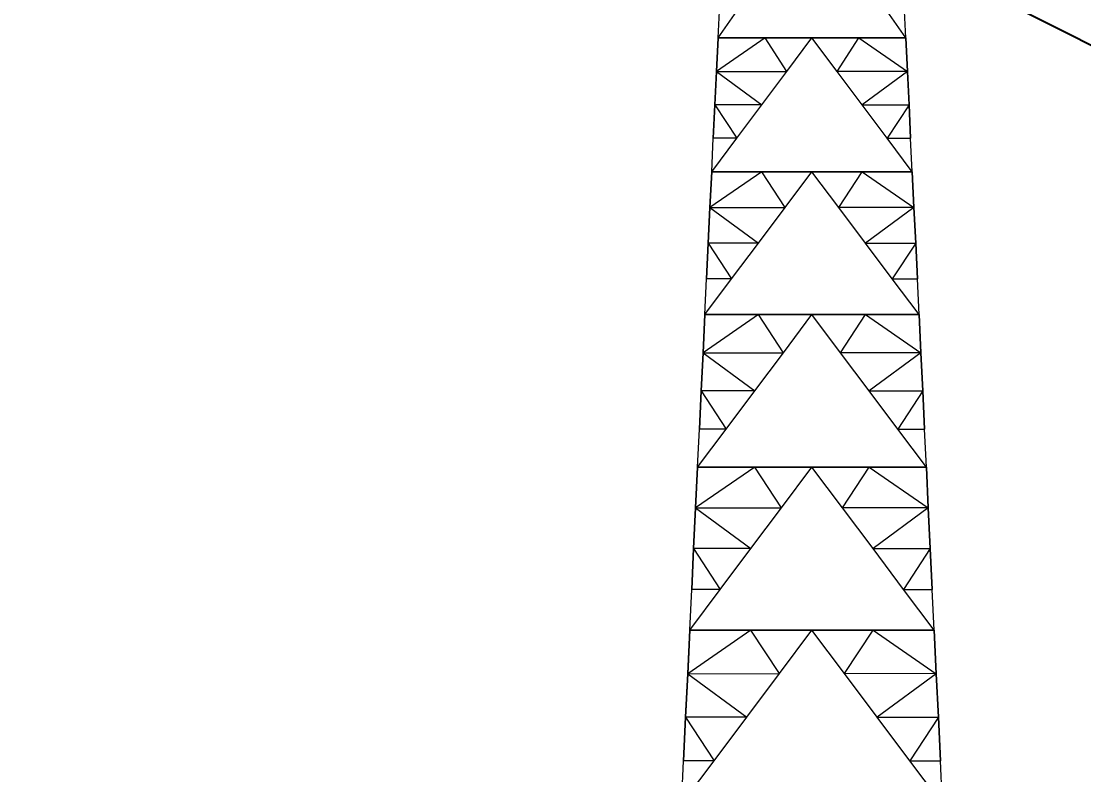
# Model space of a CAD drawing. Header units: millimetres. Extents: x 674 to 5889, y -153 to 3954.
# Drawn here: x 3337.18 to 3378.36, y 637.73 to 666.93 of the extents above; entities that cross this region are included whole.
import ezdxf

# ---------------------------------------------------------------- set-up
doc = ezdxf.new("R2010")
doc.units = ezdxf.units.MM
doc.layers.add('Dimensions', color=7, linetype='Continuous')
doc.layers.add('Ropes', color=3, linetype='Continuous')
doc.layers.add('Towers', color=1, linetype='Continuous', lineweight=0)
doc.styles.get("Standard").update_dxf_attribs({"font": 'arial.ttf'})
doc.dimstyles.new('ISO-25', dxfattribs={"dimtxt": 2.5, "dimasz": 2.5, "dimexe": 1.25, "dimexo": 0.625, "dimtad": 1, "dimtxsty": 'Standard', "dimcen": 2.5, "dimadec": 0, "dimazin": 0, "dimtfac": 1, "dimtmove": 0, "dimatfit": 3, "dimfxl": 1, "dimarcsym": 0})

# ---------------------------------------------------------------- blocks, each defined once
blk = doc.blocks.new('_ArchTick')
at = {"color": 0, "linetype": 'ByBlock', "const_width": 0.15}
blk.add_lwpolyline([(-0.5, -0.5), (0.5, 0.5)], dxfattribs=at)
blk = doc.blocks.new('*D60')
at = {"color": 0, "lineweight": -2, "transparency": 16777216}
blk.add_line((2829.274, -144.563), (2959.274, -144.563), dxfattribs=at)
at = {"layer": 'Defpoints', "color": 0, "transparency": 16777216}
for p in [(5528.478, 3774.077), (5768.478, 3774.077), (5768.478, 3752.482), (2829.274, -118.354), (2959.274, -118.354), (2959.274, -144.563)]:
    blk.add_point(p, dxfattribs=at)
at = {"layer": 'Dimensions', "color": 0, "lineweight": -2, "transparency": 16777216}
blk.add_line((5528.478, 3752.482), (5768.478, 3752.482), dxfattribs=at)
at = {"color": 0, "lineweight": -2, "transparency": 16777216, "xscale": 15, "yscale": 15, "zscale": 15, "rotation": 180}
blk.add_blockref('_ArchTick', (2829.274, -144.563), dxfattribs=at)
at = {"color": 0, "lineweight": -2, "transparency": 16777216, "xscale": 15, "yscale": 15, "zscale": 15}
blk.add_blockref('_ArchTick', (2959.274, -144.563), dxfattribs=at)
at = {"layer": 'Dimensions', "color": 0, "lineweight": -2, "transparency": 16777216, "xscale": 2.5, "yscale": 2.5, "zscale": 2.5, "rotation": 180}
blk.add_blockref('_ArchTick', (5528.478, 3752.482), dxfattribs=at)
at = {"layer": 'Dimensions', "color": 0, "lineweight": -2, "transparency": 16777216, "xscale": 2.5, "yscale": 2.5, "zscale": 2.5}
blk.add_blockref('_ArchTick', (5768.478, 3752.482), dxfattribs=at)
at = {"color": 0, "transparency": 16777216, "insert": (2894.274, -136.274), "char_height": 15, "attachment_point": 5}
blk.add_mtext('130', dxfattribs=at)
at = {"layer": 'Dimensions', "color": 0, "transparency": 16777216, "insert": (5648.478, 3755.404), "char_height": 4.5, "attachment_point": 5}
blk.add_mtext('240m', dxfattribs=at)
blk = doc.blocks.new('*D58')
at = {"color": 0, "lineweight": -2, "transparency": 16777216}
blk.add_line((2393.626, -144.563), (2483.626, -144.563), dxfattribs=at)
at = {"layer": 'Defpoints', "color": 0, "transparency": 16777216}
for p in [(5603.478, 3819.077), (5583.397, 3774.077), (5603.478, 3774.077), (2393.626, -80.976), (2483.626, -80.976), (2483.626, -144.563)]:
    blk.add_point(p, dxfattribs=at)
at = {"layer": 'Dimensions', "color": 0, "lineweight": -2, "transparency": 16777216}
blk.add_line((5583.397, 3819.077), (5583.397, 3774.077), dxfattribs=at)
at = {"color": 0, "lineweight": -2, "transparency": 16777216, "xscale": 15, "yscale": 15, "zscale": 15, "rotation": 180}
blk.add_blockref('_ArchTick', (2393.626, -144.563), dxfattribs=at)
at = {"color": 0, "lineweight": -2, "transparency": 16777216, "xscale": 15, "yscale": 15, "zscale": 15}
blk.add_blockref('_ArchTick', (2483.626, -144.563), dxfattribs=at)
at = {"layer": 'Dimensions', "color": 0, "lineweight": -2, "transparency": 16777216, "xscale": 2.5, "yscale": 2.5, "zscale": 2.5}
for p, rotation in [((5583.397, 3819.077), 90), ((5583.397, 3774.077), 270)]:
    blk.add_blockref('_ArchTick', p, dxfattribs=dict(at, rotation=rotation))
at = {"color": 0, "transparency": 16777216, "insert": (2438.626, -136.279), "char_height": 15, "attachment_point": 5}
blk.add_mtext('90', dxfattribs=at)
at = {"layer": 'Dimensions', "color": 0, "transparency": 16777216, "insert": (5580.484, 3796.577), "char_height": 4.5, "attachment_point": 5, "rotation": 90}
blk.add_mtext('45m', dxfattribs=at)
blk = doc.blocks.new('*D62')
at = {"color": 0, "lineweight": -2, "transparency": 16777216}
blk.add_line((2577.797, -35.976), (2577.797, -85.976), dxfattribs=at)
at = {"layer": 'Defpoints', "color": 0, "transparency": 16777216}
for p in [(5529.806, 3893.742), (5528.478, 3889.077), (5643.378, 3856.377), (2597.989, -35.976), (2577.797, -85.976), (2597.989, -85.976)]:
    blk.add_point(p, dxfattribs=at)
at = {"layer": 'Dimensions', "color": 0, "lineweight": -2, "transparency": 16777216}
blk.add_line((5644.706, 3861.042), (5529.806, 3893.742), dxfattribs=at)
at = {"color": 0, "lineweight": -2, "transparency": 16777216, "xscale": 15, "yscale": 15, "zscale": 15}
for p, rotation in [((2577.797, -35.976), 90), ((2577.797, -85.976), 270)]:
    blk.add_blockref('_ArchTick', p, dxfattribs=dict(at, rotation=rotation))
at = {"layer": 'Dimensions', "color": 0, "lineweight": -2, "transparency": 16777216, "xscale": 2.5, "yscale": 2.5, "zscale": 2.5}
for p, rotation in [((5529.806, 3893.742), 164.113896019455), ((5644.706, 3861.042), 344.113896019455)]:
    blk.add_blockref('_ArchTick', p, dxfattribs=dict(at, rotation=rotation))
at = {"color": 0, "transparency": 16777216, "insert": (2569.514, -60.976), "char_height": 15, "attachment_point": 5, "rotation": 90}
blk.add_mtext('50', dxfattribs=at)
at = {"layer": 'Dimensions', "color": 0, "transparency": 16777216, "insert": (5588.056, 3880.203), "char_height": 4.5, "attachment_point": 5, "rotation": 344.1139}
blk.add_mtext('119.5m', dxfattribs=at)
blk = doc.blocks.new('*D63')
at = {"color": 0, "lineweight": -2, "transparency": 16777216}
blk.add_line((2809.512, -31.439), (2809.512, -86.439), dxfattribs=at)
at = {"layer": 'Defpoints', "color": 0, "transparency": 16777216}
for p in [(5643.378, 3866.577), (5527.736, 3834.542), (5528.478, 3832.07), (2829.274, -31.439), (2809.512, -86.439), (2829.274, -86.439)]:
    blk.add_point(p, dxfattribs=at)
at = {"layer": 'Dimensions', "color": 0, "lineweight": -2, "transparency": 16777216}
blk.add_line((5642.636, 3869.049), (5527.736, 3834.542), dxfattribs=at)
at = {"color": 0, "lineweight": -2, "transparency": 16777216, "xscale": 15, "yscale": 15, "zscale": 15}
for p, rotation in [((2809.512, -31.439), 90), ((2809.512, -86.439), 270)]:
    blk.add_blockref('_ArchTick', p, dxfattribs=dict(at, rotation=rotation))
at = {"layer": 'Dimensions', "color": 0, "lineweight": -2, "transparency": 16777216, "xscale": 2.5, "yscale": 2.5, "zscale": 2.5}
for p, rotation in [((5642.636, 3869.049), 16.71614301521846), ((5527.736, 3834.542), 196.7161430152185)]:
    blk.add_blockref('_ArchTick', p, dxfattribs=dict(at, rotation=rotation))
at = {"color": 0, "transparency": 16777216, "insert": (2801.259, -58.939), "char_height": 15, "attachment_point": 5, "rotation": 90}
blk.add_mtext('55', dxfattribs=at)
at = {"layer": 'Dimensions', "color": 0, "transparency": 16777216, "insert": (5584.345, 3854.594), "char_height": 4.5, "attachment_point": 5, "rotation": 16.7161}
blk.add_mtext('120m', dxfattribs=at)
blk = doc.blocks.new('*D59')
at = {"color": 0, "lineweight": -2, "transparency": 16777216}
blk.add_line((2597.989, -144.563), (2697.989, -144.563), dxfattribs=at)
at = {"layer": 'Defpoints', "color": 0, "transparency": 16777216}
for p in [(5623.478, 3781.175), (5673.478, 3781.175), (5673.478, 3764.268), (2597.989, -85.976), (2697.989, -85.976), (2697.989, -144.563)]:
    blk.add_point(p, dxfattribs=at)
at = {"layer": 'Dimensions', "color": 0, "lineweight": -2, "transparency": 16777216}
blk.add_line((5623.478, 3764.268), (5673.478, 3764.268), dxfattribs=at)
at = {"color": 0, "lineweight": -2, "transparency": 16777216, "xscale": 15, "yscale": 15, "zscale": 15, "rotation": 180}
blk.add_blockref('_ArchTick', (2597.989, -144.563), dxfattribs=at)
at = {"color": 0, "lineweight": -2, "transparency": 16777216, "xscale": 15, "yscale": 15, "zscale": 15}
blk.add_blockref('_ArchTick', (2697.989, -144.563), dxfattribs=at)
at = {"layer": 'Dimensions', "color": 0, "lineweight": -2, "transparency": 16777216, "xscale": 2.5, "yscale": 2.5, "zscale": 2.5, "rotation": 180}
blk.add_blockref('_ArchTick', (5623.478, 3764.268), dxfattribs=at)
at = {"layer": 'Dimensions', "color": 0, "lineweight": -2, "transparency": 16777216, "xscale": 2.5, "yscale": 2.5, "zscale": 2.5}
blk.add_blockref('_ArchTick', (5673.478, 3764.268), dxfattribs=at)
at = {"color": 0, "transparency": 16777216, "insert": (2647.989, -136.279), "char_height": 15, "attachment_point": 5}
blk.add_mtext('100', dxfattribs=at)
at = {"layer": 'Dimensions', "color": 0, "transparency": 16777216, "insert": (5648.478, 3767.191), "char_height": 4.5, "attachment_point": 5}
blk.add_mtext('50m', dxfattribs=at)
blk = doc.blocks.new('*D66')
at = {"color": 0, "lineweight": -2, "transparency": 16777216}
blk.add_line((3325.223, 34.024), (3325.223, -80.976), dxfattribs=at)
at = {"layer": 'Defpoints', "color": 0, "transparency": 16777216}
for p in [(5653.578, 3874.37), (5643.378, 3866.577), (5653.578, 3866.577), (3346.627, 34.024), (3325.223, -80.976), (3346.627, -80.976)]:
    blk.add_point(p, dxfattribs=at)
at = {"layer": 'Dimensions', "color": 0, "lineweight": -2, "transparency": 16777216}
for p, q in [((5643.378, 3874.37), (5653.578, 3874.37)), ((5653.578, 3874.37), (5673.71, 3874.37))]:
    blk.add_line(p, q, dxfattribs=at)
at = {"color": 0, "lineweight": -2, "transparency": 16777216, "xscale": 5, "yscale": 5, "zscale": 5}
for p, rotation in [((3325.223, 34.024), 90), ((3325.223, -80.976), 270)]:
    blk.add_blockref('_ArchTick', p, dxfattribs=dict(at, rotation=rotation))
at = {"layer": 'Dimensions', "color": 0, "lineweight": -2, "transparency": 16777216, "xscale": 2.5, "yscale": 2.5, "zscale": 2.5, "rotation": 180}
blk.add_blockref('_ArchTick', (5643.378, 3874.37), dxfattribs=at)
at = {"layer": 'Dimensions', "color": 0, "lineweight": -2, "transparency": 16777216, "xscale": 2.5, "yscale": 2.5, "zscale": 2.5}
blk.add_blockref('_ArchTick', (5653.578, 3874.37), dxfattribs=at)
at = {"color": 0, "transparency": 16777216, "insert": (3316.939, -23.476), "char_height": 15, "attachment_point": 5, "rotation": 90}
blk.add_mtext('115', dxfattribs=at)
at = {"layer": 'Dimensions', "color": 0, "transparency": 16777216, "insert": (5664.894, 3877.293), "char_height": 4.5, "attachment_point": 5}
blk.add_mtext('10.2m', dxfattribs=at)
blk = doc.blocks.new('*D61')
at = {"color": 0, "lineweight": -2, "transparency": 16777216}
blk.add_line((2373.545, -35.976), (2373.545, -80.976), dxfattribs=at)
at = {"layer": 'Defpoints', "color": 0, "transparency": 16777216}
for p in [(5648.478, 3856.377), (5645.288, 3779.077), (5648.478, 3779.077), (2393.626, -35.976), (2373.545, -80.976), (2393.626, -80.976)]:
    blk.add_point(p, dxfattribs=at)
at = {"layer": 'Dimensions', "color": 0, "lineweight": -2, "transparency": 16777216}
blk.add_line((5645.288, 3856.377), (5645.288, 3779.077), dxfattribs=at)
at = {"color": 0, "lineweight": -2, "transparency": 16777216, "xscale": 15, "yscale": 15, "zscale": 15}
for p, rotation in [((2373.545, -35.976), 90), ((2373.545, -80.976), 270)]:
    blk.add_blockref('_ArchTick', p, dxfattribs=dict(at, rotation=rotation))
at = {"layer": 'Dimensions', "color": 0, "lineweight": -2, "transparency": 16777216, "xscale": 2.5, "yscale": 2.5, "zscale": 2.5}
for p, rotation in [((5645.288, 3856.377), 90), ((5645.288, 3779.077), 270)]:
    blk.add_blockref('_ArchTick', p, dxfattribs=dict(at, rotation=rotation))
at = {"color": 0, "transparency": 16777216, "insert": (2365.292, -58.476), "char_height": 15, "attachment_point": 5, "rotation": 90}
blk.add_mtext('45', dxfattribs=at)
at = {"layer": 'Dimensions', "color": 0, "transparency": 16777216, "insert": (5642.364, 3817.906), "char_height": 4.5, "attachment_point": 5, "rotation": 90}
blk.add_mtext('77.3m', dxfattribs=at)

msp = doc.modelspace()

# ---------------------------------------------------------------- linework, layer by layer
at = {"layer": 'Ropes'}
msp.add_line((3367.826, 671.464), (3482.826, 613.47), dxfattribs=at)
at = {"layer": 'Towers'}
for p, q in [((3364.187, 666.281), (3365.096, 667.577)), ((3364.187, 666.281), (3365.096, 667.577)), ((3364.187, 666.281), (3364.249, 667.577)), ((3364.187, 666.281), (3364.249, 667.577)), ((3364.187, 666.281), (3364.249, 667.577)), ((3364.187, 666.281), (3364.249, 667.577)), ((3371.465, 666.281), (3370.555, 667.577)), ((3371.465, 666.281), (3370.555, 667.577)), ((3371.465, 666.281), (3371.403, 667.577)), ((3371.465, 666.281), (3371.403, 667.577)), ((3371.465, 666.281), (3371.403, 667.577)), ((3371.465, 666.281), (3371.403, 667.577)), ((3366.006, 666.281), (3364.125, 664.985)), ((3366.006, 666.281), (3364.125, 664.985)), ((3364.125, 664.986), (3364.187, 666.281)), ((3364.187, 666.281), (3364.125, 664.985)), ((3364.125, 664.986), (3364.187, 666.281)), ((3364.125, 664.985), (3364.187, 666.281)), ((3364.125, 664.986), (3364.187, 666.281)), ((3364.187, 666.281), (3364.125, 664.985)), ((3364.125, 664.986), (3364.187, 666.281)), ((3364.125, 664.985), (3364.187, 666.281)), ((3364.187, 666.281), (3366.006, 666.281)), ((3366.006, 666.281), (3364.187, 666.281)), ((3364.187, 666.281), (3365.096, 666.281)), ((3365.096, 666.281), (3364.187, 666.281)), ((3364.187, 666.281), (3366.006, 666.281)), ((3366.006, 666.281), (3364.187, 666.281)), ((3367.826, 666.281), (3364.187, 666.281)), ((3364.187, 666.281), (3367.826, 666.281)), ((3366.006, 666.281), (3364.187, 666.281)), ((3366.006, 666.281), (3364.187, 666.281)), ((3366.006, 666.281), (3366.916, 666.281)), ((3366.916, 666.281), (3366.006, 666.281)), ((3366.854, 664.986), (3366.006, 666.281)), ((3367.826, 666.281), (3366.006, 666.281)), ((3366.854, 664.986), (3366.006, 666.281)), ((3367.826, 666.281), (3366.006, 666.281)), ((3366.854, 664.986), (3367.826, 666.281)), ((3366.854, 664.986), (3367.826, 666.281)), ((3368.735, 666.281), (3366.916, 666.281)), ((3368.735, 666.281), (3366.916, 666.281)), ((3371.465, 666.281), (3367.826, 666.281)), ((3367.826, 666.281), (3371.465, 666.281)), ((3368.797, 664.986), (3367.826, 666.281)), ((3367.826, 666.281), (3369.645, 666.281)), ((3368.797, 664.986), (3367.826, 666.281)), ((3367.826, 666.281), (3369.645, 666.281)), ((3368.735, 666.281), (3369.645, 666.281)), ((3369.645, 666.281), (3368.735, 666.281)), ((3368.797, 664.986), (3369.645, 666.281)), ((3368.797, 664.986), (3369.645, 666.281)), ((3371.465, 666.281), (3369.645, 666.281)), ((3369.645, 666.281), (3371.465, 666.281)), ((3369.645, 666.281), (3371.465, 666.281)), ((3369.645, 666.281), (3371.465, 666.281)), ((3369.645, 666.281), (3371.527, 664.985)), ((3369.645, 666.281), (3371.465, 666.281)), ((3369.645, 666.281), (3371.527, 664.985)), ((3369.645, 666.281), (3371.465, 666.281)), ((3370.555, 666.281), (3371.465, 666.281)), ((3371.465, 666.281), (3370.555, 666.281)), ((3371.527, 664.986), (3371.465, 666.281)), ((3371.465, 666.281), (3371.527, 664.985)), ((3371.527, 664.986), (3371.465, 666.281)), ((3371.527, 664.985), (3371.465, 666.281)), ((3371.527, 664.986), (3371.465, 666.281)), ((3371.465, 666.281), (3371.527, 664.985)), ((3371.527, 664.986), (3371.465, 666.281)), ((3371.527, 664.985), (3371.465, 666.281)), ((3364.063, 663.69), (3364.125, 664.986)), ((3364.063, 663.69), (3364.125, 664.986)), ((3364.125, 664.985), (3364.063, 663.69)), ((3364.063, 663.69), (3364.125, 664.985)), ((3364.125, 664.985), (3364.063, 663.69)), ((3364.063, 663.69), (3364.125, 664.985)), ((3364.125, 664.985), (3366.854, 664.986)), ((3364.125, 664.985), (3366.854, 664.986)), ((3364.125, 664.985), (3364.125, 664.986)), ((3364.125, 664.985), (3364.125, 664.986)), ((3364.125, 664.985), (3365.882, 663.69)), ((3364.125, 664.985), (3365.882, 663.69)), ((3365.882, 663.69), (3366.854, 664.986)), ((3365.882, 663.69), (3366.854, 664.986)), ((3369.769, 663.69), (3368.797, 664.986)), ((3371.527, 664.985), (3368.797, 664.986)), ((3369.769, 663.69), (3368.797, 664.986)), ((3371.527, 664.985), (3368.797, 664.986)), ((3371.527, 664.985), (3369.769, 663.69)), ((3371.527, 664.985), (3369.769, 663.69)), ((3371.589, 663.69), (3371.527, 664.986)), ((3371.527, 664.985), (3371.527, 664.986)), ((3371.589, 663.69), (3371.527, 664.986)), ((3371.527, 664.985), (3371.527, 664.986)), ((3371.527, 664.985), (3371.589, 663.69)), ((3371.589, 663.69), (3371.527, 664.985)), ((3371.527, 664.985), (3371.589, 663.69)), ((3371.589, 663.69), (3371.527, 664.985)), ((3364.001, 662.394), (3364.063, 663.69)), ((3364.063, 663.69), (3364.001, 662.394)), ((3364.001, 662.394), (3364.063, 663.69)), ((3364.001, 662.394), (3364.063, 663.69)), ((3364.063, 663.69), (3364.001, 662.394)), ((3364.001, 662.394), (3364.063, 663.69)), ((3364.063, 663.69), (3364.91, 662.394)), ((3365.882, 663.69), (3364.063, 663.69)), ((3364.063, 663.69), (3364.91, 662.394)), ((3365.882, 663.69), (3364.063, 663.69)), ((3364.063, 663.69), (3364.063, 663.69)), ((3364.063, 663.69), (3364.063, 663.69)), ((3364.91, 662.394), (3365.882, 663.69)), ((3364.91, 662.394), (3365.882, 663.69)), ((3370.741, 662.394), (3369.769, 663.69)), ((3369.769, 663.69), (3371.589, 663.69)), ((3370.741, 662.394), (3369.769, 663.69)), ((3369.769, 663.69), (3371.589, 663.69)), ((3371.589, 663.69), (3370.741, 662.394)), ((3371.589, 663.69), (3370.741, 662.394)), ((3371.65, 662.394), (3371.589, 663.69)), ((3371.589, 663.69), (3371.65, 662.394)), ((3371.589, 663.69), (3371.589, 663.69)), ((3371.65, 662.394), (3371.589, 663.69)), ((3371.65, 662.394), (3371.589, 663.69)), ((3371.589, 663.69), (3371.65, 662.394)), ((3371.589, 663.69), (3371.589, 663.69)), ((3371.65, 662.394), (3371.589, 663.69)), ((3363.939, 661.099), (3364.91, 662.394)), ((3363.939, 661.099), (3364.91, 662.394)), ((3363.939, 661.099), (3364.001, 662.394)), ((3363.939, 661.099), (3364.001, 662.394)), ((3363.939, 661.099), (3364.001, 662.394)), ((3363.939, 661.099), (3364.001, 662.394)), ((3364.91, 662.394), (3364.001, 662.394)), ((3364.91, 662.394), (3364.001, 662.394)), ((3364.001, 662.394), (3364.001, 662.394)), ((3364.001, 662.394), (3364.001, 662.394)), ((3371.712, 661.099), (3370.741, 662.394)), ((3370.741, 662.394), (3371.65, 662.394)), ((3371.712, 661.099), (3370.741, 662.394)), ((3370.741, 662.394), (3371.65, 662.394)), ((3371.712, 661.099), (3371.65, 662.394)), ((3371.65, 662.394), (3371.65, 662.394)), ((3371.712, 661.099), (3371.65, 662.394)), ((3371.712, 661.099), (3371.65, 662.394)), ((3371.65, 662.394), (3371.65, 662.394)), ((3371.712, 661.099), (3371.65, 662.394)), ((3365.882, 661.099), (3363.873, 659.715)), ((3365.882, 661.099), (3363.873, 659.715)), ((3363.873, 659.715), (3363.939, 661.099)), ((3363.939, 661.099), (3363.873, 659.715)), ((3363.873, 659.715), (3363.939, 661.099)), ((3363.873, 659.715), (3363.939, 661.099)), ((3363.873, 659.715), (3363.939, 661.099)), ((3363.939, 661.099), (3363.873, 659.715)), ((3363.873, 659.715), (3363.939, 661.099)), ((3363.873, 659.715), (3363.939, 661.099)), ((3363.939, 661.099), (3365.882, 661.099)), ((3365.882, 661.099), (3363.939, 661.099)), ((3363.939, 661.099), (3364.91, 661.099)), ((3364.91, 661.099), (3363.939, 661.099)), ((3363.939, 661.099), (3365.882, 661.099)), ((3365.882, 661.099), (3363.939, 661.099)), ((3367.826, 661.099), (3363.939, 661.099)), ((3363.939, 661.099), (3367.826, 661.099)), ((3365.882, 661.099), (3363.939, 661.099)), ((3365.882, 661.099), (3363.939, 661.099)), ((3365.882, 661.099), (3366.854, 661.099)), ((3366.854, 661.099), (3365.882, 661.099)), ((3366.788, 659.715), (3365.882, 661.099)), ((3367.826, 661.099), (3365.882, 661.099)), ((3366.788, 659.715), (3365.882, 661.099)), ((3367.826, 661.099), (3365.882, 661.099)), ((3366.788, 659.715), (3367.826, 661.099)), ((3366.788, 659.715), (3367.826, 661.099)), ((3368.797, 661.099), (3366.854, 661.099)), ((3368.797, 661.099), (3366.854, 661.099)), ((3371.712, 661.099), (3367.826, 661.099)), ((3367.826, 661.099), (3371.712, 661.099)), ((3368.863, 659.715), (3367.826, 661.099)), ((3367.826, 661.099), (3369.769, 661.099)), ((3368.863, 659.715), (3367.826, 661.099)), ((3367.826, 661.099), (3369.769, 661.099)), ((3368.797, 661.099), (3369.769, 661.099)), ((3369.769, 661.099), (3368.797, 661.099)), ((3368.863, 659.715), (3369.769, 661.099)), ((3368.863, 659.715), (3369.769, 661.099)), ((3371.712, 661.099), (3369.769, 661.099)), ((3369.769, 661.099), (3371.712, 661.099)), ((3369.769, 661.099), (3371.712, 661.099)), ((3369.769, 661.099), (3371.712, 661.099)), ((3369.769, 661.099), (3371.779, 659.715)), ((3369.769, 661.099), (3371.712, 661.099)), ((3369.769, 661.099), (3371.779, 659.715)), ((3369.769, 661.099), (3371.712, 661.099)), ((3370.741, 661.099), (3371.712, 661.099)), ((3371.712, 661.099), (3370.741, 661.099)), ((3371.779, 659.715), (3371.712, 661.099)), ((3371.712, 661.099), (3371.779, 659.715)), ((3371.779, 659.715), (3371.712, 661.099)), ((3371.779, 659.715), (3371.712, 661.099)), ((3371.779, 659.715), (3371.712, 661.099)), ((3371.712, 661.099), (3371.779, 659.715)), ((3371.779, 659.715), (3371.712, 661.099)), ((3371.779, 659.715), (3371.712, 661.099)), ((3363.806, 658.331), (3363.873, 659.715)), ((3363.873, 659.715), (3363.806, 658.331)), ((3363.806, 658.331), (3363.873, 659.715)), ((3363.806, 658.331), (3363.873, 659.715)), ((3363.873, 659.715), (3363.806, 658.331)), ((3363.806, 658.331), (3363.873, 659.715)), ((3363.873, 659.715), (3365.75, 658.331)), ((3363.873, 659.715), (3366.788, 659.715)), ((3363.873, 659.715), (3365.75, 658.331)), ((3363.873, 659.715), (3366.788, 659.715)), ((3363.873, 659.715), (3363.873, 659.715)), ((3363.873, 659.715), (3363.873, 659.715)), ((3365.75, 658.331), (3366.788, 659.715)), ((3365.75, 658.331), (3366.788, 659.715)), ((3369.901, 658.331), (3368.863, 659.715)), ((3371.779, 659.715), (3368.863, 659.715)), ((3369.901, 658.331), (3368.863, 659.715)), ((3371.779, 659.715), (3368.863, 659.715)), ((3371.779, 659.715), (3369.901, 658.331)), ((3371.779, 659.715), (3369.901, 658.331)), ((3371.845, 658.331), (3371.779, 659.715)), ((3371.779, 659.715), (3371.845, 658.331)), ((3371.779, 659.715), (3371.779, 659.715)), ((3371.845, 658.331), (3371.779, 659.715)), ((3371.845, 658.331), (3371.779, 659.715)), ((3371.779, 659.715), (3371.845, 658.331)), ((3371.779, 659.715), (3371.779, 659.715)), ((3371.845, 658.331), (3371.779, 659.715)), ((3363.74, 656.947), (3363.806, 658.331)), ((3363.806, 658.331), (3363.74, 656.947)), ((3363.74, 656.947), (3363.806, 658.331)), ((3363.74, 656.947), (3363.806, 658.331)), ((3363.806, 658.331), (3363.74, 656.947)), ((3363.74, 656.947), (3363.806, 658.331)), ((3363.806, 658.331), (3364.712, 656.947)), ((3365.75, 658.331), (3363.806, 658.331)), ((3363.806, 658.331), (3364.712, 656.947)), ((3365.75, 658.331), (3363.806, 658.331)), ((3363.806, 658.331), (3363.806, 658.331)), ((3363.806, 658.331), (3363.806, 658.331)), ((3364.712, 656.947), (3365.75, 658.331)), ((3364.712, 656.947), (3365.75, 658.331)), ((3370.939, 656.947), (3369.901, 658.331)), ((3369.901, 658.331), (3371.845, 658.331)), ((3370.939, 656.947), (3369.901, 658.331)), ((3369.901, 658.331), (3371.845, 658.331)), ((3371.845, 658.331), (3370.939, 656.947)), ((3371.845, 658.331), (3370.939, 656.947)), ((3371.911, 656.947), (3371.845, 658.331)), ((3371.845, 658.331), (3371.911, 656.947)), ((3371.845, 658.331), (3371.845, 658.331)), ((3371.911, 656.947), (3371.845, 658.331)), ((3371.911, 656.947), (3371.845, 658.331)), ((3371.845, 658.331), (3371.911, 656.947)), ((3371.845, 658.331), (3371.845, 658.331)), ((3371.911, 656.947), (3371.845, 658.331)), ((3363.674, 655.563), (3364.712, 656.947)), ((3363.674, 655.563), (3364.712, 656.947)), ((3363.674, 655.563), (3363.74, 656.947)), ((3363.674, 655.563), (3363.74, 656.947)), ((3363.674, 655.563), (3363.74, 656.947)), ((3363.674, 655.563), (3363.74, 656.947)), ((3364.712, 656.947), (3363.74, 656.947)), ((3364.712, 656.947), (3363.74, 656.947)), ((3363.74, 656.947), (3363.74, 656.947)), ((3363.74, 656.947), (3363.74, 656.947)), ((3371.977, 655.563), (3370.939, 656.947)), ((3370.939, 656.947), (3371.911, 656.947)), ((3371.977, 655.563), (3370.939, 656.947)), ((3370.939, 656.947), (3371.911, 656.947)), ((3371.977, 655.563), (3371.911, 656.947)), ((3371.911, 656.947), (3371.911, 656.947)), ((3371.977, 655.563), (3371.911, 656.947)), ((3371.977, 655.563), (3371.911, 656.947)), ((3371.911, 656.947), (3371.911, 656.947)), ((3371.977, 655.563), (3371.911, 656.947)), ((3365.75, 655.563), (3363.603, 654.085)), ((3365.75, 655.563), (3363.603, 654.085)), ((3363.603, 654.086), (3363.674, 655.563)), ((3363.674, 655.563), (3363.603, 654.085)), ((3363.603, 654.086), (3363.674, 655.563)), ((3363.603, 654.085), (3363.674, 655.563)), ((3363.603, 654.086), (3363.674, 655.563)), ((3363.674, 655.563), (3363.603, 654.085)), ((3363.603, 654.086), (3363.674, 655.563)), ((3363.603, 654.085), (3363.674, 655.563)), ((3363.674, 655.563), (3365.75, 655.563)), ((3365.75, 655.563), (3363.674, 655.563)), ((3363.674, 655.563), (3364.712, 655.563)), ((3364.712, 655.563), (3363.674, 655.563)), ((3363.674, 655.563), (3365.75, 655.563)), ((3365.75, 655.563), (3363.674, 655.563)), ((3367.826, 655.563), (3363.674, 655.563)), ((3363.674, 655.563), (3367.826, 655.563)), ((3365.75, 655.563), (3363.674, 655.563)), ((3365.75, 655.563), (3363.674, 655.563)), ((3365.75, 655.563), (3366.788, 655.563)), ((3366.788, 655.563), (3365.75, 655.563)), ((3366.718, 654.086), (3365.75, 655.563)), ((3367.826, 655.563), (3365.75, 655.563)), ((3366.718, 654.086), (3365.75, 655.563)), ((3367.826, 655.563), (3365.75, 655.563)), ((3366.718, 654.086), (3367.826, 655.563)), ((3366.718, 654.086), (3367.826, 655.563)), ((3368.863, 655.563), (3366.788, 655.563)), ((3368.863, 655.563), (3366.788, 655.563)), ((3371.977, 655.563), (3367.826, 655.563)), ((3367.826, 655.563), (3371.977, 655.563)), ((3368.934, 654.086), (3367.826, 655.563)), ((3367.826, 655.563), (3369.901, 655.563)), ((3368.934, 654.086), (3367.826, 655.563)), ((3367.826, 655.563), (3369.901, 655.563)), ((3368.863, 655.563), (3369.901, 655.563)), ((3369.901, 655.563), (3368.863, 655.563)), ((3368.934, 654.086), (3369.901, 655.563)), ((3368.934, 654.086), (3369.901, 655.563)), ((3371.977, 655.563), (3369.901, 655.563)), ((3369.901, 655.563), (3371.977, 655.563)), ((3369.901, 655.563), (3371.977, 655.563)), ((3369.901, 655.563), (3371.977, 655.563)), ((3369.901, 655.563), (3372.048, 654.085)), ((3369.901, 655.563), (3371.977, 655.563)), ((3369.901, 655.563), (3372.048, 654.085)), ((3369.901, 655.563), (3371.977, 655.563)), ((3370.939, 655.563), (3371.977, 655.563)), ((3371.977, 655.563), (3370.939, 655.563)), ((3372.048, 654.086), (3371.977, 655.563)), ((3371.977, 655.563), (3372.048, 654.085)), ((3372.048, 654.086), (3371.977, 655.563)), ((3372.048, 654.085), (3371.977, 655.563)), ((3372.048, 654.086), (3371.977, 655.563)), ((3371.977, 655.563), (3372.048, 654.085)), ((3372.048, 654.086), (3371.977, 655.563)), ((3372.048, 654.085), (3371.977, 655.563)), ((3363.533, 652.607), (3363.603, 654.086)), ((3363.533, 652.607), (3363.603, 654.086)), ((3363.603, 654.085), (3363.533, 652.607)), ((3363.533, 652.607), (3363.603, 654.085)), ((3363.603, 654.085), (3363.533, 652.607)), ((3363.533, 652.607), (3363.603, 654.085)), ((3363.603, 654.085), (3366.718, 654.086)), ((3363.603, 654.085), (3366.718, 654.086)), ((3363.603, 654.085), (3363.603, 654.086)), ((3363.603, 654.085), (3363.603, 654.086)), ((3363.603, 654.085), (3365.608, 652.607)), ((3363.603, 654.085), (3365.608, 652.607)), ((3365.608, 652.607), (3366.718, 654.086)), ((3365.608, 652.607), (3366.718, 654.086)), ((3370.043, 652.607), (3368.934, 654.086)), ((3372.048, 654.085), (3368.934, 654.086)), ((3370.043, 652.607), (3368.934, 654.086)), ((3372.048, 654.085), (3368.934, 654.086)), ((3372.048, 654.085), (3370.043, 652.607)), ((3372.048, 654.085), (3370.043, 652.607)), ((3372.119, 652.607), (3372.048, 654.086)), ((3372.048, 654.085), (3372.048, 654.086)), ((3372.119, 652.607), (3372.048, 654.086)), ((3372.048, 654.085), (3372.048, 654.086)), ((3372.048, 654.085), (3372.119, 652.607)), ((3372.119, 652.607), (3372.048, 654.085)), ((3372.048, 654.085), (3372.119, 652.607)), ((3372.119, 652.607), (3372.048, 654.085)), ((3363.462, 651.129), (3363.533, 652.607)), ((3363.533, 652.607), (3363.462, 651.129)), ((3363.462, 651.129), (3363.533, 652.607)), ((3363.462, 651.129), (3363.533, 652.607)), ((3363.533, 652.607), (3363.462, 651.129)), ((3363.462, 651.129), (3363.533, 652.607)), ((3363.533, 652.607), (3364.5, 651.129)), ((3365.608, 652.607), (3363.533, 652.607)), ((3363.533, 652.607), (3364.5, 651.129)), ((3365.608, 652.607), (3363.533, 652.607)), ((3363.533, 652.607), (3363.533, 652.607)), ((3363.533, 652.607), (3363.533, 652.607)), ((3364.5, 651.129), (3365.608, 652.607)), ((3364.5, 651.129), (3365.608, 652.607)), ((3371.151, 651.129), (3370.043, 652.607)), ((3370.043, 652.607), (3372.119, 652.607)), ((3371.151, 651.129), (3370.043, 652.607)), ((3370.043, 652.607), (3372.119, 652.607)), ((3372.119, 652.607), (3371.151, 651.129)), ((3372.119, 652.607), (3371.151, 651.129)), ((3372.189, 651.129), (3372.119, 652.607)), ((3372.119, 652.607), (3372.189, 651.129)), ((3372.119, 652.607), (3372.119, 652.607)), ((3372.189, 651.129), (3372.119, 652.607)), ((3372.189, 651.129), (3372.119, 652.607)), ((3372.119, 652.607), (3372.189, 651.129)), ((3372.119, 652.607), (3372.119, 652.607)), ((3372.189, 651.129), (3372.119, 652.607)), ((3363.391, 649.651), (3364.5, 651.129)), ((3363.391, 649.651), (3364.5, 651.129)), ((3363.391, 649.651), (3363.462, 651.129)), ((3363.391, 649.651), (3363.462, 651.129)), ((3363.391, 649.651), (3363.462, 651.129)), ((3363.391, 649.651), (3363.462, 651.129)), ((3364.5, 651.129), (3363.462, 651.129)), ((3364.5, 651.129), (3363.462, 651.129)), ((3363.462, 651.129), (3363.462, 651.129)), ((3363.462, 651.129), (3363.462, 651.129)), ((3372.26, 649.651), (3371.151, 651.129)), ((3371.151, 651.129), (3372.189, 651.129)), ((3372.26, 649.651), (3371.151, 651.129)), ((3371.151, 651.129), (3372.189, 651.129)), ((3372.26, 649.651), (3372.189, 651.129)), ((3372.189, 651.129), (3372.189, 651.129)), ((3372.26, 649.651), (3372.189, 651.129)), ((3372.26, 649.651), (3372.189, 651.129)), ((3372.189, 651.129), (3372.189, 651.129)), ((3372.26, 649.651), (3372.189, 651.129)), ((3365.608, 649.651), (3363.316, 648.072)), ((3365.608, 649.651), (3363.316, 648.072)), ((3363.316, 648.073), (3363.391, 649.651)), ((3363.391, 649.651), (3363.316, 648.072)), ((3363.316, 648.073), (3363.391, 649.651)), ((3363.316, 648.072), (3363.391, 649.651)), ((3363.316, 648.073), (3363.391, 649.651)), ((3363.391, 649.651), (3363.316, 648.072)), ((3363.316, 648.073), (3363.391, 649.651)), ((3363.316, 648.072), (3363.391, 649.651)), ((3363.391, 649.651), (3365.608, 649.651)), ((3365.608, 649.651), (3363.391, 649.651)), ((3363.391, 649.651), (3364.5, 649.651)), ((3364.5, 649.651), (3363.391, 649.651)), ((3363.391, 649.651), (3365.608, 649.651)), ((3365.608, 649.651), (3363.391, 649.651)), ((3367.826, 649.651), (3363.391, 649.651)), ((3363.391, 649.651), (3367.826, 649.651)), ((3365.608, 649.651), (3363.391, 649.651)), ((3365.608, 649.651), (3363.391, 649.651)), ((3365.608, 649.651), (3366.717, 649.651)), ((3366.717, 649.651), (3365.608, 649.651)), ((3366.642, 648.073), (3365.608, 649.651)), ((3367.826, 649.651), (3365.608, 649.651)), ((3366.642, 648.073), (3365.608, 649.651)), ((3367.826, 649.651), (3365.608, 649.651)), ((3366.642, 648.073), (3367.826, 649.651)), ((3366.642, 648.073), (3367.826, 649.651)), ((3368.934, 649.651), (3366.717, 649.651)), ((3368.934, 649.651), (3366.717, 649.651)), ((3372.26, 649.651), (3367.826, 649.651)), ((3367.826, 649.651), (3372.26, 649.651)), ((3369.009, 648.073), (3367.826, 649.651)), ((3367.826, 649.651), (3370.043, 649.651)), ((3369.009, 648.073), (3367.826, 649.651)), ((3367.826, 649.651), (3370.043, 649.651)), ((3368.934, 649.651), (3370.043, 649.651)), ((3370.043, 649.651), (3368.934, 649.651)), ((3369.009, 648.073), (3370.043, 649.651)), ((3369.009, 648.073), (3370.043, 649.651)), ((3372.26, 649.651), (3370.043, 649.651)), ((3370.043, 649.651), (3372.26, 649.651)), ((3370.043, 649.651), (3372.26, 649.651)), ((3370.043, 649.651), (3372.26, 649.651)), ((3370.043, 649.651), (3372.335, 648.072)), ((3370.043, 649.651), (3372.26, 649.651)), ((3370.043, 649.651), (3372.335, 648.072)), ((3370.043, 649.651), (3372.26, 649.651)), ((3371.151, 649.651), (3372.26, 649.651)), ((3372.26, 649.651), (3371.151, 649.651)), ((3372.335, 648.073), (3372.26, 649.651)), ((3372.26, 649.651), (3372.335, 648.072)), ((3372.335, 648.073), (3372.26, 649.651)), ((3372.335, 648.072), (3372.26, 649.651)), ((3372.335, 648.073), (3372.26, 649.651)), ((3372.26, 649.651), (3372.335, 648.072)), ((3372.335, 648.073), (3372.26, 649.651)), ((3372.335, 648.072), (3372.26, 649.651)), ((3363.24, 646.493), (3363.316, 648.073)), ((3363.24, 646.493), (3363.316, 648.073)), ((3363.316, 648.072), (3363.24, 646.493)), ((3363.24, 646.493), (3363.316, 648.072)), ((3363.316, 648.072), (3363.24, 646.493)), ((3363.24, 646.493), (3363.316, 648.072)), ((3363.316, 648.072), (3366.642, 648.073)), ((3363.316, 648.072), (3366.642, 648.073)), ((3363.316, 648.072), (3363.316, 648.073)), ((3363.316, 648.072), (3363.316, 648.073)), ((3363.316, 648.072), (3365.457, 646.493)), ((3363.316, 648.072), (3365.457, 646.493)), ((3365.457, 646.493), (3366.642, 648.073)), ((3365.457, 646.493), (3366.642, 648.073)), ((3370.194, 646.493), (3369.009, 648.073)), ((3372.335, 648.072), (3369.009, 648.073)), ((3370.194, 646.493), (3369.009, 648.073)), ((3372.335, 648.072), (3369.009, 648.073)), ((3372.335, 648.072), (3370.194, 646.493)), ((3372.335, 648.072), (3370.194, 646.493)), ((3372.411, 646.493), (3372.335, 648.073)), ((3372.335, 648.072), (3372.335, 648.073)), ((3372.411, 646.493), (3372.335, 648.073)), ((3372.335, 648.072), (3372.335, 648.073)), ((3372.335, 648.072), (3372.411, 646.493)), ((3372.411, 646.493), (3372.335, 648.072)), ((3372.335, 648.072), (3372.411, 646.493)), ((3372.411, 646.493), (3372.335, 648.072)), ((3363.165, 644.914), (3363.24, 646.493)), ((3363.24, 646.493), (3363.165, 644.914)), ((3363.165, 644.914), (3363.24, 646.493)), ((3363.165, 644.914), (3363.24, 646.493)), ((3363.24, 646.493), (3363.165, 644.914)), ((3363.165, 644.914), (3363.24, 646.493)), ((3363.24, 646.493), (3364.273, 644.914)), ((3365.457, 646.493), (3363.24, 646.493)), ((3363.24, 646.493), (3364.273, 644.914)), ((3365.457, 646.493), (3363.24, 646.493)), ((3363.24, 646.493), (3363.24, 646.493)), ((3363.24, 646.493), (3363.24, 646.493)), ((3364.273, 644.914), (3365.457, 646.493)), ((3364.273, 644.914), (3365.457, 646.493)), ((3371.378, 644.914), (3370.194, 646.493)), ((3370.194, 646.493), (3372.411, 646.493)), ((3371.378, 644.914), (3370.194, 646.493)), ((3370.194, 646.493), (3372.411, 646.493)), ((3372.411, 646.493), (3371.378, 644.914)), ((3372.411, 646.493), (3371.378, 644.914)), ((3372.486, 644.914), (3372.411, 646.493)), ((3372.411, 646.493), (3372.486, 644.914)), ((3372.411, 646.493), (3372.411, 646.493)), ((3372.486, 644.914), (3372.411, 646.493)), ((3372.486, 644.914), (3372.411, 646.493)), ((3372.411, 646.493), (3372.486, 644.914)), ((3372.411, 646.493), (3372.411, 646.493)), ((3372.486, 644.914), (3372.411, 646.493)), ((3363.089, 643.336), (3364.273, 644.914)), ((3363.089, 643.336), (3364.273, 644.914)), ((3363.089, 643.336), (3363.165, 644.914)), ((3363.089, 643.336), (3363.165, 644.914)), ((3363.089, 643.336), (3363.165, 644.914)), ((3363.089, 643.336), (3363.165, 644.914)), ((3364.273, 644.914), (3363.165, 644.914)), ((3364.273, 644.914), (3363.165, 644.914)), ((3363.165, 644.914), (3363.165, 644.914)), ((3363.165, 644.914), (3363.165, 644.914)), ((3372.562, 643.336), (3371.378, 644.914)), ((3371.378, 644.914), (3372.486, 644.914)), ((3372.562, 643.336), (3371.378, 644.914)), ((3371.378, 644.914), (3372.486, 644.914)), ((3372.562, 643.336), (3372.486, 644.914)), ((3372.486, 644.914), (3372.486, 644.914)), ((3372.562, 643.336), (3372.486, 644.914)), ((3372.562, 643.336), (3372.486, 644.914)), ((3372.486, 644.914), (3372.486, 644.914)), ((3372.562, 643.336), (3372.486, 644.914)), ((3365.457, 643.336), (3363.009, 641.649)), ((3365.457, 643.336), (3363.009, 641.649)), ((3363.009, 641.65), (3363.089, 643.336)), ((3363.089, 643.336), (3363.009, 641.649)), ((3363.009, 641.65), (3363.089, 643.336)), ((3363.009, 641.649), (3363.089, 643.336)), ((3363.009, 641.65), (3363.089, 643.336)), ((3363.089, 643.336), (3363.009, 641.649)), ((3363.009, 641.65), (3363.089, 643.336)), ((3363.009, 641.649), (3363.089, 643.336)), ((3363.089, 643.336), (3365.457, 643.336)), ((3365.457, 643.336), (3363.089, 643.336)), ((3363.089, 643.336), (3364.273, 643.336)), ((3364.273, 643.336), (3363.089, 643.336)), ((3363.089, 643.336), (3365.457, 643.336)), ((3365.457, 643.336), (3363.089, 643.336)), ((3367.826, 643.336), (3363.089, 643.336)), ((3363.089, 643.336), (3367.826, 643.336)), ((3365.457, 643.336), (3363.089, 643.336)), ((3365.457, 643.336), (3363.089, 643.336)), ((3365.457, 643.336), (3366.642, 643.336)), ((3366.642, 643.336), (3365.457, 643.336)), ((3366.561, 641.65), (3365.457, 643.336)), ((3367.826, 643.336), (3365.457, 643.336)), ((3366.561, 641.65), (3365.457, 643.336)), ((3367.826, 643.336), (3365.457, 643.336)), ((3366.561, 641.65), (3367.826, 643.336)), ((3366.561, 641.65), (3367.826, 643.336)), ((3369.01, 643.336), (3366.642, 643.336)), ((3369.01, 643.336), (3366.642, 643.336)), ((3372.562, 643.336), (3367.826, 643.336)), ((3367.826, 643.336), (3372.562, 643.336)), ((3369.09, 641.65), (3367.826, 643.336)), ((3367.826, 643.336), (3370.194, 643.336)), ((3369.09, 641.65), (3367.826, 643.336)), ((3367.826, 643.336), (3370.194, 643.336)), ((3369.01, 643.336), (3370.194, 643.336)), ((3370.194, 643.336), (3369.01, 643.336)), ((3369.09, 641.65), (3370.194, 643.336)), ((3369.09, 641.65), (3370.194, 643.336)), ((3372.562, 643.336), (3370.194, 643.336)), ((3370.194, 643.336), (3372.562, 643.336)), ((3370.194, 643.336), (3372.562, 643.336)), ((3370.194, 643.336), (3372.562, 643.336)), ((3370.194, 643.336), (3372.643, 641.649)), ((3370.194, 643.336), (3372.562, 643.336)), ((3370.194, 643.336), (3372.643, 641.649)), ((3370.194, 643.336), (3372.562, 643.336)), ((3371.378, 643.336), (3372.562, 643.336)), ((3372.562, 643.336), (3371.378, 643.336)), ((3372.643, 641.65), (3372.562, 643.336)), ((3372.562, 643.336), (3372.643, 641.649)), ((3372.643, 641.65), (3372.562, 643.336)), ((3372.643, 641.649), (3372.562, 643.336)), ((3372.643, 641.65), (3372.562, 643.336)), ((3372.562, 643.336), (3372.643, 641.649)), ((3372.643, 641.65), (3372.562, 643.336)), ((3372.643, 641.649), (3372.562, 643.336)), ((3362.928, 639.963), (3363.009, 641.65)), ((3362.928, 639.963), (3363.009, 641.65)), ((3363.009, 641.649), (3362.928, 639.963)), ((3362.928, 639.963), (3363.009, 641.649)), ((3363.009, 641.649), (3362.928, 639.963)), ((3362.928, 639.963), (3363.009, 641.649)), ((3363.009, 641.649), (3366.561, 641.65)), ((3363.009, 641.649), (3366.561, 641.65)), ((3363.009, 641.649), (3363.009, 641.65)), ((3363.009, 641.649), (3363.009, 641.65)), ((3363.009, 641.649), (3365.296, 639.963)), ((3363.009, 641.649), (3365.296, 639.963)), ((3365.296, 639.963), (3366.561, 641.65)), ((3365.296, 639.963), (3366.561, 641.65)), ((3370.355, 639.963), (3369.09, 641.65)), ((3372.643, 641.649), (3369.09, 641.65)), ((3370.355, 639.963), (3369.09, 641.65)), ((3372.643, 641.649), (3369.09, 641.65)), ((3372.643, 641.649), (3370.355, 639.963)), ((3372.643, 641.649), (3370.355, 639.963)), ((3372.723, 639.963), (3372.643, 641.65)), ((3372.643, 641.649), (3372.643, 641.65)), ((3372.723, 639.963), (3372.643, 641.65)), ((3372.643, 641.649), (3372.643, 641.65)), ((3372.643, 641.649), (3372.723, 639.963)), ((3372.723, 639.963), (3372.643, 641.649)), ((3372.643, 641.649), (3372.723, 639.963)), ((3372.723, 639.963), (3372.643, 641.649)), ((3362.847, 638.277), (3362.928, 639.963)), ((3362.928, 639.963), (3362.847, 638.277)), ((3362.847, 638.277), (3362.928, 639.963)), ((3362.847, 638.277), (3362.928, 639.963)), ((3362.928, 639.963), (3362.847, 638.277)), ((3362.847, 638.277), (3362.928, 639.963)), ((3362.928, 639.963), (3364.031, 638.277)), ((3365.296, 639.963), (3362.928, 639.963)), ((3362.928, 639.963), (3364.031, 638.277)), ((3365.296, 639.963), (3362.928, 639.963)), ((3362.928, 639.963), (3362.928, 639.963)), ((3362.928, 639.963), (3362.928, 639.963)), ((3364.031, 638.277), (3365.296, 639.963)), ((3364.031, 638.277), (3365.296, 639.963)), ((3371.62, 638.277), (3370.355, 639.963)), ((3370.355, 639.963), (3372.723, 639.963)), ((3371.62, 638.277), (3370.355, 639.963)), ((3370.355, 639.963), (3372.723, 639.963)), ((3372.723, 639.963), (3371.62, 638.277)), ((3372.723, 639.963), (3371.62, 638.277)), ((3372.804, 638.277), (3372.723, 639.963)), ((3372.723, 639.963), (3372.804, 638.277)), ((3372.723, 639.963), (3372.723, 639.963)), ((3372.804, 638.277), (3372.723, 639.963)), ((3372.804, 638.277), (3372.723, 639.963)), ((3372.723, 639.963), (3372.804, 638.277)), ((3372.723, 639.963), (3372.723, 639.963)), ((3372.804, 638.277), (3372.723, 639.963)), ((3362.767, 636.59), (3364.031, 638.277)), ((3362.767, 636.59), (3364.031, 638.277)), ((3362.767, 636.59), (3362.847, 638.277)), ((3362.767, 636.59), (3362.847, 638.277)), ((3362.767, 636.59), (3362.847, 638.277)), ((3362.767, 636.59), (3362.847, 638.277)), ((3364.031, 638.277), (3362.847, 638.277)), ((3364.031, 638.277), (3362.847, 638.277)), ((3362.847, 638.277), (3362.847, 638.277)), ((3362.847, 638.277), (3362.847, 638.277)), ((3372.885, 636.59), (3371.62, 638.277)), ((3371.62, 638.277), (3372.804, 638.277)), ((3372.885, 636.59), (3371.62, 638.277)), ((3371.62, 638.277), (3372.804, 638.277)), ((3372.885, 636.59), (3372.804, 638.277)), ((3372.804, 638.277), (3372.804, 638.277)), ((3372.885, 636.59), (3372.804, 638.277)), ((3372.885, 636.59), (3372.804, 638.277)), ((3372.804, 638.277), (3372.804, 638.277)), ((3372.885, 636.59), (3372.804, 638.277))]:
    msp.add_line(p, q, dxfattribs=at)

# ---------------------------------------------------------------- dimensions: what is measured, and where the dimension line sits
at = {"layer": 'Dimensions'}
for p1, p2, distance, override, picture, middle in [((5643.378, 3856.377), (5528.478, 3889.077), -4.85, {"dimtxt": 4.5, "dimexe": 2, "dimexo": 3, "dimdec": 1, "dimdsep": 46, "dimpost": 'm', "dimblk1": 'ArchTick', "dimblk2": 'ArchTick', "dimsah": 1, "dimse1": 1, "dimse2": 1}, '*D62', (5588.056, 3880.203)), ((5643.378, 3866.577), (5653.578, 3866.577), 7.793, {"dimtxt": 4.5, "dimexe": 2, "dimexo": 3, "dimdec": 1, "dimdsep": 46, "dimpost": 'm', "dimblk1": 'ArchTick', "dimblk2": 'ArchTick', "dimsah": 1, "dimse1": 1, "dimse2": 1}, '*D66', (5664.894, 3877.293)), ((5643.378, 3866.577), (5528.478, 3832.07), -2.581, {"dimtxt": 4.5, "dimexe": 2, "dimexo": 3, "dimdec": 1, "dimpost": 'm', "dimblk1": 'ArchTick', "dimblk2": 'ArchTick', "dimsah": 1, "dimse1": 1, "dimse2": 1}, '*D63', (5584.345, 3854.594))]:
    dim = msp.add_aligned_dim(p1=p1, p2=p2, distance=distance, dimstyle='ISO-25', override=override, dxfattribs=at)
    dim.commit()
    dim.dimension.update_dxf_attribs({"geometry": picture, "text_midpoint": middle})
dim = msp.add_linear_dim(base=(5645.288, 3779.077), p1=(5648.478, 3856.377), p2=(5648.478, 3779.077), angle=90, dimstyle='ISO-25', override={"dimtxt": 4.5, "dimexe": 2, "dimexo": 3, "dimdec": 1, "dimdsep": 46, "dimpost": 'm', "dimblk1": 'ArchTick', "dimblk2": 'ArchTick', "dimsah": 1, "dimse1": 1, "dimse2": 1}, dxfattribs=at)
dim.commit()
dim.dimension.update_dxf_attribs({"geometry": '*D61', "text_midpoint": (5645.288, 3817.906), "dimtype": 160})
dim = msp.add_linear_dim(base=(5583.397, 3774.077), p1=(5603.478, 3819.077), p2=(5603.478, 3774.077), angle=90, dimstyle='ISO-25', override={"dimtxt": 4.5, "dimexe": 2, "dimexo": 3, "dimdec": 1, "dimpost": 'm', "dimblk1": 'ArchTick', "dimblk2": 'ArchTick', "dimsah": 1, "dimse1": 1, "dimse2": 1}, dxfattribs=at)
dim.commit()
dim.dimension.update_dxf_attribs({"geometry": '*D58', "text_midpoint": (5580.484, 3796.577)})
for base, p1, p2, picture, middle in [((5673.478, 3764.268), (5623.478, 3781.175), (5673.478, 3781.175), '*D59', (5648.478, 3767.191)), ((5768.478, 3752.482), (5528.478, 3774.077), (5768.478, 3774.077), '*D60', (5648.478, 3755.404))]:
    dim = msp.add_linear_dim(base=base, p1=p1, p2=p2, dimstyle='ISO-25', override={"dimtxt": 4.5, "dimexe": 2, "dimexo": 3, "dimdec": 1, "dimdsep": 46, "dimpost": 'm', "dimblk1": 'ArchTick', "dimblk2": 'ArchTick', "dimsah": 1, "dimse1": 1, "dimse2": 1}, dxfattribs=at)
    dim.commit()
    dim.dimension.update_dxf_attribs({"geometry": picture, "text_midpoint": middle})

doc.saveas('drawing.dxf')
